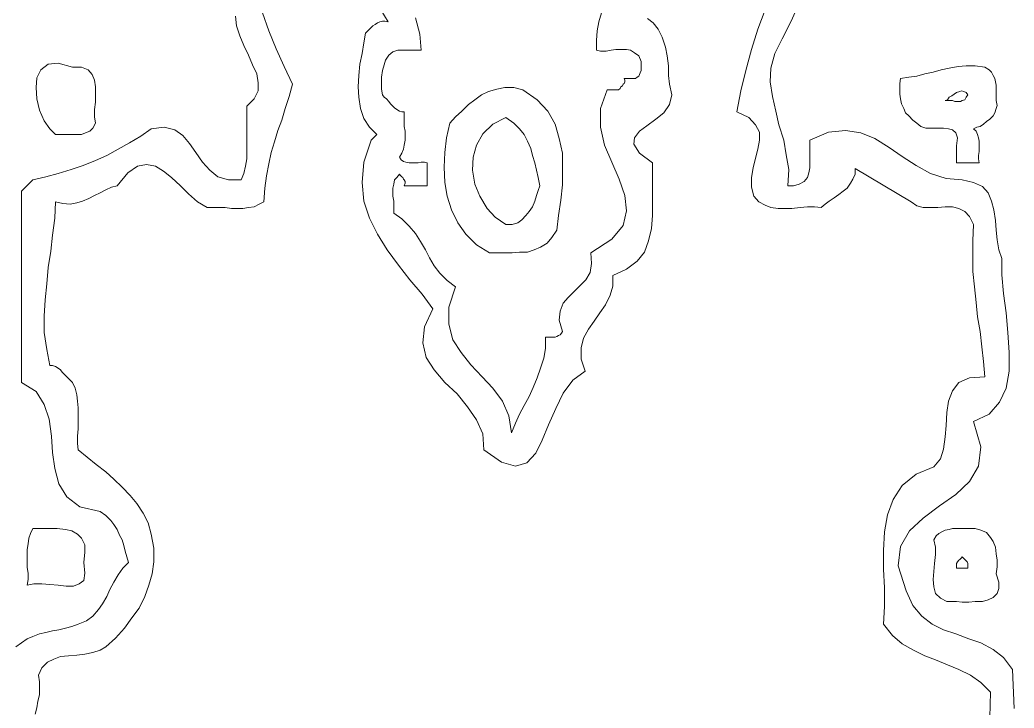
# Model space of a CAD drawing. Header units: millimetres. Extents: x -102 to 1947, y 0 to 1377.
# Drawn here: x 44 to 179, y 554.6 to 648.2 of the extents above; entities that cross this region are included whole.
import ezdxf

# ---------------------------------------------------------------- set-up
doc = ezdxf.new("R2010")
doc.units = ezdxf.units.MM
doc.layers.add('ceco.net 341', color=7, linetype='Continuous', lineweight=5)

# ---------------------------------------------------------------- blocks, each defined once
blk = doc.blocks.new('A$C00E300AF')
for p, q in [((-176.83, 639.11), (-174.63, 643.95)), ((-327.78, 640.43), (-327.56, 637.78)), ((-228.4, 641.31), (-229.06, 638.89)), ((-327.56, 637.78), (-326.68, 635.14)), ((-277.76, 635.58), (-278.86, 639.99)), ((-229.06, 638.89), (-229.5, 636.46)), ((-179.25, 634.26), (-176.83, 639.11)), ((-326.68, 635.14), (-325.58, 632.5)), ((-277.32, 631.17), (-277.76, 635.58)), ((-229.5, 636.46), (-229.72, 633.82)), ((-325.58, 632.5), (-324.25, 629.85)), ((-229.72, 633.82), (-229.72, 631.17)), ((-181.24, 630.29), (-179.25, 634.26)), ((-324.25, 629.85), (-323.15, 627.21)), ((-287.01, 628.53), (-286.13, 629.85)), ((-286.13, 629.85), (-285.03, 630.73)), ((-285.03, 630.73), (-283.71, 631.17)), ((-283.71, 631.17), (-281.94, 631.17)), ((-281.94, 631.17), (-277.32, 631.17)), ((-229.72, 631.17), (-228.62, 630.95)), ((-228.62, 630.95), (-227.07, 630.95)), ((-227.07, 630.95), (-225.75, 631.17)), ((-225.75, 631.17), (-224.43, 631.39)), ((-224.43, 631.39), (-222.89, 631.39)), ((-222.89, 631.39), (-221.56, 631.39)), ((-221.56, 631.39), (-220.46, 631.17)), ((-220.46, 631.17), (-219.36, 630.51)), ((-219.36, 630.51), (-218.26, 629.63)), ((-218.26, 629.63), (-217.6, 628.09)), ((-182.34, 626.33), (-181.24, 630.29)), ((-378.68, 627.43), (-380.67, 625.88)), ((-376.04, 627.65), (-378.68, 627.43)), ((-372.07, 626.55), (-376.04, 627.65)), ((-323.15, 627.21), (-322.05, 624.78)), ((-287.89, 625.66), (-287.45, 627.21)), ((-287.45, 627.21), (-287.01, 628.53)), ((-217.6, 628.09), (-217.6, 627.43)), ((-217.6, 627.43), (-217.6, 626.77)), ((-129.23, 626.99), (-131.44, 626.77)), ((-126.81, 626.99), (-129.23, 626.99)), ((-124.16, 626.55), (-126.81, 626.99)), ((-380.67, 625.88), (-381.77, 623.68)), ((-369.65, 626.55), (-372.07, 626.55)), ((-367.88, 625.88), (-369.65, 626.55)), ((-366.78, 624.56), (-367.88, 625.88)), ((-366.12, 623.02), (-366.78, 624.56)), ((-322.05, 624.78), (-321.61, 622.36)), ((-288.11, 623.9), (-287.89, 625.66)), ((-218.26, 624.12), (-218.7, 623.9)), ((-218.04, 624.56), (-218.26, 624.12)), ((-217.82, 625), (-218.04, 624.56)), ((-217.6, 625.66), (-217.82, 625)), ((-217.6, 626.77), (-217.6, 626.33)), ((-217.6, 626.33), (-217.6, 625.66)), ((-182.56, 622.58), (-182.34, 626.33)), ((-142.67, 624.12), (-144.88, 623.9)), ((-140.47, 624.78), (-142.67, 624.12)), ((-138.27, 625.22), (-140.47, 624.78)), ((-136.06, 625.88), (-138.27, 625.22)), ((-133.86, 626.33), (-136.06, 625.88)), ((-131.44, 626.77), (-133.86, 626.33)), ((-123.06, 625.88), (-124.16, 626.55)), ((-122.4, 625.22), (-123.06, 625.88)), ((-121.96, 624.34), (-122.4, 625.22)), ((-121.52, 623.46), (-121.96, 624.34)), ((-381.77, 623.68), (-381.99, 621.04)), ((-365.9, 621.26), (-366.12, 623.02)), ((-321.61, 622.36), (-321.61, 620.15)), ((-288.11, 622.14), (-288.11, 623.9)), ((-288.11, 620.6), (-288.11, 622.14)), ((-222.67, 621.48), (-223.11, 621.26)), ((-222.45, 621.92), (-222.67, 621.48)), ((-222.23, 622.14), (-222.45, 621.92)), ((-219.14, 623.46), (-222.23, 623.46)), ((-222.23, 623.46), (-222, 623.02)), ((-222, 622.58), (-222.23, 622.14)), ((-222, 623.02), (-222, 622.58)), ((-218.7, 623.9), (-219.14, 623.46)), ((-181.9, 618.61), (-182.56, 622.58)), ((-147.08, 623.46), (-147.3, 622.14)), ((-147.3, 622.14), (-147.3, 620.6)), ((-144.88, 623.9), (-147.08, 623.46)), ((-121.3, 622.58), (-121.52, 623.46)), ((-121.08, 621.7), (-121.3, 622.58)), ((-121.08, 620.6), (-121.08, 621.7)), ((-381.99, 621.04), (-381.77, 617.95)), ((-365.9, 619.27), (-365.9, 621.26)), ((-365.9, 617.07), (-365.9, 619.27)), ((-321.61, 620.15), (-322.71, 617.95)), ((-287.89, 619.05), (-288.11, 620.6)), ((-287.45, 618.39), (-287.89, 619.05)), ((-261.01, 619.05), (-262.77, 617.73)), ((-259.03, 619.93), (-261.01, 619.05)), ((-256.82, 620.6), (-259.03, 619.93)), ((-254.62, 621.04), (-256.82, 620.6)), ((-252.19, 621.04), (-254.62, 621.04)), ((-249.77, 620.38), (-252.19, 621.04)), ((-245.8, 617.73), (-249.77, 620.38)), ((-226.85, 620.38), (-228.62, 615.31)), ((-223.77, 620.38), (-226.85, 620.38)), ((-223.33, 620.82), (-223.77, 620.38)), ((-223.11, 621.26), (-223.33, 620.82)), ((-147.3, 620.6), (-147.3, 619.27)), ((-147.3, 619.27), (-147.08, 617.95)), ((-121.08, 619.49), (-121.08, 620.6)), ((-121.08, 618.39), (-121.08, 619.49)), ((-381.77, 617.95), (-381.11, 614.87)), ((-366.12, 615.09), (-365.9, 617.07)), ((-322.71, 617.95), (-324.69, 615.97)), ((-286.79, 617.95), (-287.45, 618.39)), ((-286.13, 617.29), (-286.79, 617.95)), ((-285.69, 616.63), (-286.13, 617.29)), ((-285.25, 616.19), (-285.69, 616.63)), ((-284.59, 615.53), (-285.25, 616.19)), ((-264.53, 616.41), (-266.3, 614.65)), ((-262.77, 617.73), (-264.53, 616.41)), ((-242.94, 614.65), (-245.8, 617.73)), ((-181.02, 614.65), (-181.9, 618.61)), ((-147.08, 617.95), (-146.86, 616.63)), ((-146.86, 616.63), (-146.2, 615.31)), ((-121.08, 617.51), (-121.08, 618.39)), ((-120.86, 616.19), (-121.08, 617.51)), ((-121.08, 615.31), (-120.86, 616.19)), ((-381.11, 614.87), (-379.78, 612)), ((-366.12, 613.1), (-366.12, 615.09)), ((-324.69, 615.97), (-324.69, 613.98)), ((-324.69, 613.98), (-324.69, 611.78)), ((-283.93, 615.09), (-284.59, 615.53)), ((-283.27, 614.65), (-283.93, 615.09)), ((-282.6, 614.43), (-283.27, 614.65)), ((-281.94, 614.43), (-282.6, 614.43)), ((-281.94, 613.1), (-281.94, 614.43)), ((-266.3, 614.65), (-268.06, 613.1)), ((-240.96, 611.12), (-242.94, 614.65)), ((-228.62, 615.31), (-228.62, 610.24)), ((-180.14, 610.9), (-181.02, 614.65)), ((-146.2, 615.31), (-145.76, 614.21)), ((-145.76, 614.21), (-144.88, 613.32)), ((-144.88, 613.32), (-143.78, 612.22)), ((-122.84, 612.44), (-121.96, 613.32)), ((-121.96, 613.32), (-121.52, 614.21)), ((-121.52, 614.21), (-121.08, 615.31)), ((-379.78, 612), (-378.24, 609.8)), ((-366.56, 610.02), (-365.9, 611.34)), ((-365.9, 611.34), (-366.12, 613.1)), ((-324.69, 611.78), (-324.69, 609.8)), ((-281.94, 611.78), (-281.94, 613.1)), ((-281.94, 610.46), (-281.94, 611.78)), ((-269.6, 611.34), (-270.48, 607.37)), ((-268.06, 613.1), (-269.6, 611.34)), ((-239.85, 607.15), (-240.96, 611.12)), ((-178.81, 606.71), (-180.14, 610.9)), ((-143.78, 612.22), (-142.67, 611.34)), ((-142.67, 611.34), (-141.57, 610.46)), ((-125.49, 610.46), (-124.6, 611.12)), ((-124.6, 611.12), (-123.72, 611.78)), ((-123.72, 611.78), (-122.84, 612.44)), ((-378.24, 609.8), (-376.7, 608.26)), ((-376.7, 608.26), (-375.6, 608.26)), ((-375.6, 608.26), (-374.28, 608.26)), ((-374.28, 608.26), (-373.17, 608.26)), ((-373.17, 608.26), (-371.85, 608.26)), ((-371.85, 608.26), (-370.75, 608.26)), ((-370.75, 608.26), (-369.65, 608.26)), ((-369.65, 608.26), (-368.55, 608.7)), ((-368.55, 608.7), (-367.44, 609.14)), ((-367.44, 609.14), (-366.56, 610.02)), ((-350.7, 609.8), (-353.56, 607.81)), ((-347.17, 610.24), (-350.7, 609.8)), ((-344.31, 609.58), (-347.17, 610.24)), ((-342.1, 608.03), (-344.31, 609.58)), ((-340.34, 605.83), (-342.1, 608.03)), ((-324.69, 609.8), (-324.69, 607.59)), ((-281.72, 609.14), (-281.94, 610.46)), ((-281.72, 607.81), (-281.72, 609.14)), ((-228.62, 610.24), (-227.51, 605.39)), ((-166.69, 608.92), (-171.76, 606.71)), ((-162.07, 609.36), (-166.69, 608.92)), ((-157.88, 608.7), (-162.07, 609.36)), ((-154.13, 607.15), (-157.88, 608.7)), ((-141.57, 610.46), (-140.25, 610.02)), ((-140.25, 610.02), (-138.71, 610.02)), ((-138.71, 610.02), (-136.94, 610.02)), ((-136.94, 610.02), (-135.4, 610.02)), ((-135.4, 610.02), (-134.08, 609.8)), ((-134.08, 609.8), (-132.98, 609.58)), ((-132.98, 609.58), (-132.1, 608.7)), ((-132.1, 608.7), (-131.66, 607.37)), ((-127.25, 609.8), (-126.37, 610.24)), ((-126.59, 609.14), (-127.25, 609.8)), ((-126.15, 608.26), (-126.59, 609.14)), ((-126.37, 610.24), (-125.49, 610.46)), ((-125.93, 607.37), (-126.15, 608.26)), ((-356.65, 606.05), (-359.73, 604.29)), ((-353.56, 607.81), (-356.65, 606.05)), ((-338.58, 603.41), (-340.34, 605.83)), ((-324.69, 607.59), (-324.69, 605.61)), ((-324.69, 605.61), (-324.69, 603.63)), ((-282.16, 604.29), (-281.94, 605.39)), ((-281.94, 605.39), (-281.72, 606.71)), ((-281.72, 606.71), (-281.72, 607.81)), ((-270.48, 607.37), (-270.93, 603.41)), ((-238.97, 603.19), (-239.85, 607.15)), ((-227.51, 605.39), (-225.53, 600.76)), ((-178.15, 602.75), (-178.81, 606.71)), ((-171.76, 606.71), (-171.76, 605.17)), ((-171.76, 605.17), (-171.76, 603.85)), ((-150.17, 604.73), (-154.13, 607.15)), ((-131.66, 607.37), (-131.88, 605.17)), ((-131.88, 605.17), (-131.88, 600.54)), ((-125.71, 606.49), (-125.93, 607.37)), ((-125.71, 605.61), (-125.71, 606.49)), ((-125.71, 604.51), (-125.71, 605.61)), ((-362.82, 602.53), (-365.9, 601.2)), ((-359.73, 604.29), (-362.82, 602.53)), ((-336.81, 600.76), (-338.58, 603.41)), ((-324.69, 603.63), (-324.69, 601.64)), ((-283.27, 602.09), (-282.6, 603.19)), ((-282.6, 603.19), (-282.16, 604.29)), ((-270.93, 603.41), (-271.15, 599.44)), ((-238.97, 598.78), (-238.97, 603.19)), ((-177.49, 598.78), (-178.15, 602.75)), ((-171.76, 603.85), (-171.76, 602.31)), ((-146.64, 602.31), (-150.17, 604.73)), ((-125.93, 602.53), (-125.71, 603.63)), ((-125.93, 601.64), (-125.93, 602.53)), ((-125.71, 603.63), (-125.71, 604.51)), ((-369.21, 599.88), (-372.51, 598.78)), ((-365.9, 601.2), (-369.21, 599.88)), ((-334.83, 598.56), (-336.81, 600.76)), ((-324.69, 601.64), (-325.13, 599.66)), ((-282.82, 601.42), (-283.27, 602.09)), ((-282.16, 600.98), (-282.82, 601.42)), ((-281.5, 600.76), (-282.16, 600.98)), ((-280.62, 600.54), (-281.5, 600.76)), ((-279.96, 600.54), (-280.62, 600.54)), ((-279.08, 600.54), (-279.96, 600.54)), ((-278.2, 600.54), (-279.08, 600.54)), ((-277.32, 600.76), (-278.2, 600.54)), ((-276.43, 600.76), (-277.32, 600.76)), ((-275.77, 600.54), (-276.43, 600.76)), ((-275.77, 594.37), (-275.77, 600.54)), ((-225.53, 600.76), (-223.55, 596.14)), ((-171.76, 602.31), (-171.76, 600.76)), ((-171.76, 600.76), (-171.76, 599.22)), ((-142.89, 599.88), (-146.64, 602.31)), ((-138.93, 597.68), (-142.89, 599.88)), ((-131.88, 600.54), (-125.71, 600.54)), ((-125.71, 600.54), (-125.93, 601.64)), ((-376.04, 597.68), (-379.34, 596.8)), ((-372.51, 598.78), (-376.04, 597.68)), ((-332.63, 596.8), (-334.83, 598.56)), ((-325.58, 597.68), (-326.24, 595.92)), ((-325.13, 599.66), (-325.58, 597.68)), ((-283.93, 596.58), (-283.27, 597.46)), ((-283.27, 597.46), (-283.05, 597.24)), ((-283.05, 597.24), (-282.6, 596.8)), ((-271.15, 599.44), (-270.93, 595.25)), ((-238.97, 594.59), (-238.97, 598.78)), ((-177.71, 594.37), (-177.49, 598.78)), ((-171.98, 597.9), (-172.42, 596.58)), ((-171.76, 599.22), (-171.98, 597.9)), ((-134.74, 596.36), (-138.93, 597.68)), ((-382.87, 595.92), (-385.95, 592.83)), ((-379.34, 596.8), (-382.87, 595.92)), ((-329.76, 595.92), (-332.63, 596.8)), ((-326.24, 595.92), (-329.76, 595.92)), ((-285.03, 593.71), (-284.81, 594.81)), ((-284.81, 594.81), (-284.59, 595.92)), ((-284.59, 595.92), (-283.93, 596.58)), ((-282.6, 596.8), (-282.38, 596.58)), ((-282.38, 596.58), (-282.16, 596.14)), ((-282.16, 596.14), (-281.94, 595.92)), ((-281.94, 595.92), (-281.72, 595.47)), ((-281.72, 595.03), (-281.94, 594.37)), ((-281.94, 594.37), (-275.77, 594.37)), ((-281.72, 595.47), (-281.72, 595.03)), ((-270.93, 595.25), (-270.26, 591.51)), ((-239.41, 590.41), (-238.97, 594.59)), ((-223.55, 596.14), (-222, 591.73)), ((-176.17, 594.37), (-177.71, 594.37)), ((-174.63, 594.81), (-176.17, 594.37)), ((-173.3, 595.47), (-174.63, 594.81)), ((-172.42, 596.58), (-173.3, 595.47)), ((-130.33, 595.92), (-134.74, 596.36)), ((-127.25, 595.25), (-130.33, 595.92)), ((-124.83, 594.15), (-127.25, 595.25)), ((-385.95, 592.83), (-385.95, 540.82)), ((-285.03, 592.61), (-285.03, 593.71)), ((-285.03, 591.51), (-285.03, 592.61)), ((-222, 591.73), (-221.56, 587.54)), ((-123.28, 592.39), (-124.83, 594.15)), ((-122.4, 590.19), (-123.28, 592.39)), ((-284.81, 590.19), (-285.03, 591.51)), ((-284.81, 589.08), (-284.81, 590.19)), ((-284.81, 587.76), (-284.81, 589.08)), ((-270.26, 591.51), (-269.16, 587.76)), ((-240.07, 586.22), (-239.41, 590.41)), ((-121.74, 587.76), (-122.4, 590.19)), ((-284.81, 586.88), (-284.81, 587.76)), ((-282.6, 585.34), (-284.81, 586.88)), ((-269.16, 587.76), (-267.4, 584.24)), ((-221.56, 587.54), (-222.45, 583.57)), ((-121.3, 584.9), (-121.74, 587.76)), ((-280.62, 583.35), (-282.6, 585.34)), ((-267.4, 584.24), (-265.2, 581.15)), ((-240.52, 582.25), (-240.07, 586.22)), ((-222.45, 583.57), (-225.53, 579.83)), ((-121.08, 582.25), (-121.3, 584.9)), ((-278.86, 581.37), (-280.62, 583.35)), ((-277.54, 579.17), (-278.86, 581.37)), ((-265.2, 581.15), (-262.33, 578.29)), ((-241.84, 580.27), (-240.52, 582.25)), ((-120.86, 579.61), (-121.08, 582.25)), ((-276.21, 576.96), (-277.54, 579.17)), ((-262.33, 578.29), (-258.81, 576.08)), ((-244.92, 577.62), (-243.16, 578.73)), ((-243.16, 578.73), (-241.84, 580.27)), ((-225.53, 579.83), (-231.26, 576.08)), ((-120.42, 576.96), (-120.86, 579.61)), ((-275.11, 574.76), (-276.21, 576.96)), ((-258.81, 576.08), (-256.82, 576.08)), ((-256.82, 576.08), (-254.62, 576.08)), ((-254.62, 576.08), (-252.64, 576.08)), ((-252.64, 576.08), (-250.65, 576.3)), ((-250.65, 576.3), (-248.45, 576.3)), ((-248.45, 576.3), (-246.69, 576.96)), ((-246.69, 576.96), (-244.92, 577.62)), ((-231.26, 576.08), (-231.04, 573.22)), ((-119.54, 574.54), (-120.42, 576.96)), ((-273.79, 572.56), (-275.11, 574.76)), ((-231.04, 573.22), (-231.48, 570.79)), ((-119.54, 570.13), (-119.54, 574.54)), ((-272.25, 570.57), (-273.79, 572.56)), ((-270.26, 568.59), (-272.25, 570.57)), ((-231.48, 570.79), (-232.58, 568.81)), ((-119.1, 565.06), (-119.54, 570.13)), ((-268.06, 566.83), (-270.26, 568.59)), ((-232.58, 568.81), (-234.12, 567.27)), ((-269.82, 561.32), (-268.06, 566.83)), ((-235.67, 565.73), (-237.43, 563.96)), ((-234.12, 567.27), (-235.67, 565.73)), ((-118.43, 559.78), (-119.1, 565.06)), ((-238.75, 562.42), (-239.63, 560.22)), ((-237.43, 563.96), (-238.75, 562.42)), ((-269.82, 556.69), (-269.82, 561.32)), ((-239.63, 560.22), (-239.85, 557.79)), ((-117.99, 554.49), (-118.43, 559.78)), ((-268.72, 552.5), (-269.82, 556.69)), ((-239.85, 557.79), (-238.97, 554.71)), ((-239.19, 554.27), (-239.63, 553.83)), ((-238.97, 554.71), (-239.19, 554.27)), ((-117.55, 548.98), (-117.99, 554.49)), ((-266.52, 548.98), (-268.72, 552.5)), ((-243.6, 553.16), (-243.6, 550.08)), ((-242.94, 553.16), (-243.6, 553.16)), ((-242.28, 553.16), (-242.94, 553.16)), ((-241.62, 553.16), (-242.28, 553.16)), ((-240.96, 553.16), (-241.62, 553.16)), ((-240.52, 553.39), (-240.96, 553.16)), ((-240.07, 553.61), (-240.52, 553.39)), ((-239.63, 553.83), (-240.07, 553.61)), ((-263.87, 545.67), (-266.52, 548.98)), ((-243.6, 550.08), (-244.04, 547.44)), ((-117.55, 543.91), (-117.55, 548.98)), ((-244.04, 547.44), (-244.92, 544.79)), ((-260.79, 542.37), (-263.87, 545.67)), ((-244.92, 544.79), (-245.8, 542.15)), ((-118.43, 539.28), (-117.55, 543.91)), ((-385.95, 540.82), (-381.99, 538.4)), ((-257.92, 539.28), (-260.79, 542.37)), ((-245.8, 542.15), (-246.91, 539.5)), ((-381.99, 538.4), (-379.78, 534.87)), ((-255.28, 535.76), (-257.92, 539.28)), ((-246.91, 539.5), (-248.01, 537.08)), ((-120.2, 535.54), (-118.43, 539.28)), ((-253.52, 531.79), (-255.28, 535.76)), ((-248.01, 537.08), (-249.33, 534.65)), ((-123.06, 532.23), (-120.2, 535.54)), ((-379.78, 534.87), (-378.46, 530.91)), ((-250.65, 532.23), (-251.75, 529.81)), ((-249.33, 534.65), (-250.65, 532.23)), ((-127.25, 530.25), (-123.06, 532.23)), ((-378.46, 530.91), (-377.8, 526.28)), ((-252.86, 527.16), (-253.52, 531.79)), ((-251.75, 529.81), (-252.86, 527.16)), ((-125.27, 523.42), (-127.25, 530.25)), ((-377.8, 526.28), (-377.58, 521.87)), ((-377.58, 521.87), (-376.92, 517.47)), ((-125.93, 518.13), (-125.27, 523.42)), ((-376.92, 517.47), (-375.82, 513.28)), ((-128.35, 513.94), (-125.93, 518.13)), ((-132.1, 510.41), (-128.35, 513.94)), ((-375.82, 513.28), (-373.61, 509.75)), ((-373.61, 509.75), (-370.09, 507.11)), ((-136.5, 507.33), (-132.1, 510.41)), ((-370.09, 507.11), (-364.58, 505.79)), ((-364.58, 505.79), (-363.04, 504.69)), ((-140.91, 504.02), (-136.5, 507.33)), ((-363.04, 504.69), (-361.71, 503.36)), ((-361.71, 503.36), (-360.83, 502.26)), ((-144.66, 500.5), (-140.91, 504.02)), ((-383.53, 499.84), (-383.97, 498.51)), ((-382.87, 501.16), (-383.53, 499.84)), ((-380.67, 501.16), (-382.87, 501.16)), ((-378.24, 501.16), (-380.67, 501.16)), ((-376.26, 501.16), (-378.24, 501.16)), ((-374.05, 500.94), (-376.26, 501.16)), ((-372.29, 500.5), (-374.05, 500.94)), ((-370.75, 499.62), (-372.29, 500.5)), ((-360.83, 502.26), (-359.95, 500.94)), ((-359.95, 500.94), (-359.29, 499.4)), ((-147.08, 496.31), (-144.66, 500.5)), ((-136.72, 499.84), (-137.39, 499.18)), ((-135.84, 500.28), (-136.72, 499.84)), ((-134.96, 500.72), (-135.84, 500.28)), ((-133.86, 500.94), (-134.96, 500.72)), ((-132.98, 501.16), (-133.86, 500.94)), ((-131.88, 501.16), (-132.98, 501.16)), ((-131, 501.16), (-131.88, 501.16)), ((-129.89, 501.16), (-131, 501.16)), ((-128.79, 501.16), (-129.89, 501.16)), ((-126.81, 501.16), (-128.79, 501.16)), ((-125.27, 500.72), (-126.81, 501.16)), ((-123.72, 500.06), (-125.27, 500.72)), ((-122.62, 498.74), (-123.72, 500.06)), ((-383.97, 498.51), (-384.19, 496.97)), ((-369.65, 498.51), (-370.75, 499.62)), ((-368.77, 496.75), (-369.65, 498.51)), ((-359.29, 499.4), (-358.63, 498.07)), ((-358.63, 498.07), (-358.19, 496.53)), ((-137.39, 499.18), (-138.05, 498.07)), ((-138.05, 498.07), (-137.61, 496.09)), ((-121.96, 497.63), (-122.62, 498.74)), ((-121.3, 496.09), (-121.96, 497.63)), ((-384.19, 496.97), (-384.41, 495.43)), ((-384.41, 495.43), (-384.41, 493.89)), ((-368.99, 491.9), (-368.77, 494.77)), ((-368.77, 494.77), (-368.77, 496.75)), ((-358.19, 496.53), (-357.75, 494.99)), ((-357.75, 494.99), (-357.31, 493.45)), ((-147.74, 491.02), (-147.08, 496.31)), ((-137.61, 496.09), (-137.61, 494.11)), ((-121.08, 494.33), (-121.3, 496.09)), ((-384.41, 493.89), (-384.41, 492.12)), ((-384.41, 492.12), (-384.41, 490.58)), ((-368.77, 489.04), (-368.99, 491.9)), ((-356.87, 491.9), (-358.41, 490.36)), ((-357.31, 493.45), (-356.87, 491.9)), ((-137.61, 494.11), (-137.83, 491.68)), ((-120.86, 492.57), (-121.08, 494.33)), ((-120.86, 490.8), (-120.86, 492.57)), ((-384.41, 490.58), (-384.19, 489.04)), ((-384.19, 489.04), (-384.19, 487.28)), ((-368.99, 487.06), (-368.77, 489.04)), ((-358.41, 490.36), (-359.73, 488.6)), ((-145.54, 484.19), (-147.74, 491.02)), ((-138.05, 489.48), (-138.27, 487.28)), ((-137.83, 491.68), (-138.05, 489.48)), ((-121.08, 488.82), (-120.86, 490.8)), ((-384.19, 487.28), (-384.41, 485.73)), ((-370.31, 486.17), (-368.99, 487.06)), ((-360.83, 486.62), (-361.93, 484.63)), ((-359.73, 488.6), (-360.83, 486.62)), ((-138.27, 487.28), (-138.05, 485.29)), ((-120.42, 486.62), (-121.08, 488.82)), ((-120.42, 484.85), (-120.42, 486.62)), ((-384.41, 485.73), (-382.65, 486.17)), ((-382.65, 486.17), (-380.45, 486.17)), ((-380.45, 486.17), (-378.24, 485.95)), ((-378.24, 485.95), (-376.04, 485.73)), ((-376.04, 485.73), (-373.83, 485.51)), ((-373.83, 485.51), (-371.85, 485.51)), ((-371.85, 485.51), (-370.31, 486.17)), ((-361.93, 484.63), (-362.82, 482.65)), ((-143.78, 480.22), (-145.54, 484.19)), ((-138.05, 485.29), (-137.61, 483.53)), ((-120.86, 483.53), (-120.42, 484.85)), ((-362.82, 482.65), (-363.92, 480.67)), ((-137.61, 483.53), (-136.28, 482.21)), ((-136.28, 482.21), (-134.52, 481.33)), ((-134.52, 481.33), (-131.88, 481.33)), ((-131.88, 481.33), (-130.33, 481.11)), ((-130.33, 481.11), (-128.57, 481.11)), ((-128.57, 481.11), (-126.81, 481.33)), ((-126.81, 481.33), (-124.83, 481.33)), ((-124.83, 481.33), (-123.28, 481.77)), ((-123.28, 481.77), (-121.96, 482.43)), ((-121.96, 482.43), (-120.86, 483.53)), ((-365.02, 479.12), (-366.56, 477.36)), ((-363.92, 480.67), (-365.02, 479.12)), ((-141.35, 477.36), (-143.78, 480.22)), ((-368.33, 476.04), (-370.53, 475.16)), ((-366.56, 477.36), (-368.33, 476.04)), ((-138.49, 475.16), (-141.35, 477.36)), ((-379.34, 472.95), (-381.11, 472.51)), ((-377.58, 473.39), (-379.34, 472.95)), ((-375.82, 473.61), (-377.58, 473.39)), ((-374.05, 474.05), (-375.82, 473.61)), ((-372.29, 474.5), (-374.05, 474.05)), ((-370.53, 475.16), (-372.29, 474.5)), ((-135.4, 473.61), (-138.49, 475.16)), ((-132.1, 472.51), (-135.4, 473.61)), ((-385.95, 470.09), (-387.5, 468.99)), ((-384.41, 471.19), (-385.95, 470.09)), ((-382.87, 471.85), (-384.41, 471.19)), ((-381.11, 472.51), (-382.87, 471.85)), ((-128.57, 471.19), (-132.1, 472.51)), ((-125.27, 470.09), (-128.57, 471.19)), ((-121.96, 468.33), (-125.27, 470.09)), ((-119.1, 466.12), (-121.96, 468.33)), ((-116.67, 462.82), (-119.1, 466.12)), ((-116.23, 452.24), (-116.67, 462.82))]:
    blk.add_line(p, q)
at = {"layer": 'ceco.net 341'}
for p, q in [((-320.51, 641.31), (-318.74, 636.46)), ((-286.35, 638.89), (-288.33, 642.19)), ((-185.87, 636.9), (-183.88, 642.19)), ((-290.98, 637.34), (-290.54, 637.78)), ((-290.54, 637.78), (-289.88, 638.22)), ((-289.88, 638.22), (-289.22, 638.67)), ((-289.22, 638.67), (-288.55, 638.89)), ((-288.55, 638.89), (-287.89, 639.11)), ((-287.89, 639.11), (-287.23, 639.11)), ((-287.23, 639.11), (-286.35, 638.89)), ((-215.83, 639.77), (-214.29, 638.67)), ((-214.29, 638.67), (-212.97, 636.9)), ((-318.74, 636.46), (-316.76, 631.61)), ((-292.96, 633.16), (-292.52, 635.8)), ((-292.52, 635.8), (-292.08, 636.24)), ((-292.08, 636.24), (-291.42, 636.9)), ((-291.42, 636.9), (-290.98, 637.34)), ((-212.97, 636.9), (-211.87, 634.7)), ((-187.63, 631.39), (-185.87, 636.9)), ((-293.4, 630.29), (-292.96, 633.16)), ((-211.87, 634.7), (-210.99, 632.05)), ((-316.76, 631.61), (-314.56, 626.77)), ((-294.06, 627.43), (-293.4, 630.29)), ((-210.99, 632.05), (-210.55, 629.63)), ((-210.55, 629.63), (-210.11, 626.99)), ((-189.17, 625.66), (-187.63, 631.39)), ((-294.28, 624.34), (-294.06, 627.43)), ((-210.11, 626.99), (-210.11, 624.34)), ((-314.56, 626.77), (-312.35, 621.92)), ((-294.5, 621.26), (-294.28, 624.34)), ((-210.11, 624.34), (-209.88, 621.92)), ((-190.49, 620.15), (-189.17, 625.66)), ((-312.35, 621.92), (-313.23, 618.61)), ((-209.88, 621.92), (-209.22, 619.05)), ((-294.28, 618.39), (-294.5, 621.26)), ((-209.22, 619.05), (-209.88, 616.41)), ((-191.59, 614.43), (-190.49, 620.15)), ((-133.2, 618.83), (-133.86, 618.39)), ((-132.54, 619.27), (-133.2, 618.83)), ((-131.88, 619.71), (-132.54, 619.27)), ((-131, 619.93), (-131.88, 619.71)), ((-130.55, 620.15), (-131, 619.93)), ((-129.89, 619.93), (-130.55, 620.15)), ((-129.23, 619.71), (-129.89, 619.93)), ((-128.79, 619.05), (-129.23, 619.71)), ((-129.23, 618.39), (-128.79, 619.05)), ((-313.23, 618.61), (-314.34, 615.31)), ((-293.84, 615.31), (-294.28, 618.39)), ((-209.88, 616.41), (-211.43, 614.21)), ((-134.3, 617.73), (-134.96, 617.51)), ((-134.96, 617.51), (-134.3, 617.51)), ((-133.86, 618.39), (-134.3, 617.73)), ((-134.3, 617.51), (-133.64, 617.51)), ((-133.64, 617.51), (-132.98, 617.51)), ((-132.98, 617.51), (-132.32, 617.29)), ((-132.32, 617.29), (-131.44, 617.29)), ((-131.44, 617.29), (-130.77, 617.29)), ((-130.77, 617.29), (-130.33, 617.51)), ((-130.33, 617.51), (-129.67, 617.73)), ((-129.67, 617.73), (-129.23, 618.39)), ((-314.34, 615.31), (-315.22, 612.22)), ((-292.96, 612.66), (-293.84, 615.31)), ((-211.43, 614.21), (-213.63, 612.44)), ((-188.29, 612.88), (-191.59, 614.43)), ((-315.22, 612.22), (-316.32, 609.36)), ((-291.42, 610.24), (-292.96, 612.66)), ((-257.92, 611.12), (-260.57, 608.48)), ((-254.4, 612.88), (-257.92, 611.12)), ((-252.19, 611.34), (-254.4, 612.88)), ((-250.65, 609.8), (-252.19, 611.34)), ((-216.06, 610.68), (-218.04, 609.14)), ((-213.63, 612.44), (-216.06, 610.68)), ((-186.53, 610.9), (-188.29, 612.88)), ((-185.42, 608.92), (-186.53, 610.9)), ((-316.32, 609.36), (-317.2, 606.27)), ((-289.44, 608.26), (-291.42, 610.24)), ((-290.98, 606.71), (-289.44, 608.26)), ((-260.57, 608.48), (-262.33, 605.39)), ((-249.33, 608.26), (-250.65, 609.8)), ((-248.45, 606.49), (-249.33, 608.26)), ((-218.04, 609.14), (-219.36, 607.37)), ((-185.42, 606.71), (-185.42, 608.92)), ((-317.2, 606.27), (-318.08, 603.41)), ((-292.96, 600.76), (-290.98, 606.71)), ((-262.33, 605.39), (-263.21, 602.09)), ((-247.57, 604.51), (-248.45, 606.49)), ((-219.36, 607.37), (-219.58, 605.61)), ((-219.58, 605.61), (-218.04, 603.19)), ((-185.87, 604.29), (-185.42, 606.71)), ((-318.08, 603.41), (-318.74, 600.32)), ((-247.13, 602.53), (-247.57, 604.51)), ((-246.47, 600.54), (-247.13, 602.53)), ((-218.04, 603.19), (-214.51, 600.54)), ((-186.53, 601.86), (-185.87, 604.29)), ((-352.02, 600.1), (-354.44, 599.66)), ((-349.59, 599.66), (-352.02, 600.1)), ((-318.74, 600.32), (-319.4, 597.02)), ((-293.4, 595.25), (-292.96, 600.76)), ((-263.21, 602.09), (-263.43, 598.56)), ((-246.02, 598.56), (-246.47, 600.54)), ((-214.51, 600.54), (-214.51, 597.24)), ((-187.19, 599.22), (-186.53, 601.86)), ((-357.09, 597.9), (-359.95, 594.37)), ((-354.44, 599.66), (-357.09, 597.9)), ((-347.39, 598.34), (-349.59, 599.66)), ((-345.19, 596.58), (-347.39, 598.34)), ((-263.43, 598.56), (-262.77, 594.81)), ((-245.58, 596.58), (-246.02, 598.56)), ((-214.51, 597.24), (-214.51, 593.49)), ((-187.63, 596.58), (-187.19, 599.22)), ((-159.42, 597.46), (-160.08, 596.14)), ((-144.22, 589.97), (-159.42, 599)), ((-159.42, 599), (-159.42, 597.46)), ((-359.95, 594.37), (-361.49, 593.93)), ((-342.76, 594.37), (-345.19, 596.58)), ((-340.56, 592.17), (-342.76, 594.37)), ((-319.4, 597.02), (-319.85, 593.71)), ((-292.96, 590.19), (-293.4, 595.25)), ((-262.77, 594.81), (-261.45, 591.51)), ((-245.14, 594.37), (-245.58, 596.58)), ((-245.58, 593.05), (-245.14, 594.37)), ((-187.63, 593.93), (-187.63, 596.58)), ((-160.74, 595.03), (-161.63, 593.71)), ((-160.08, 596.14), (-160.74, 595.03)), ((-366.12, 591.73), (-367.66, 590.85)), ((-364.58, 592.39), (-366.12, 591.73)), ((-363.04, 593.27), (-364.58, 592.39)), ((-361.49, 593.93), (-363.04, 593.27)), ((-338.14, 589.97), (-340.56, 592.17)), ((-319.85, 593.71), (-320.07, 589.97)), ((-246.47, 590.19), (-246.02, 591.73)), ((-246.02, 591.73), (-245.58, 593.05)), ((-214.51, 593.49), (-214.51, 589.97)), ((-186.97, 591.51), (-187.63, 593.93)), ((-163.83, 591.95), (-165.15, 591.07)), ((-162.73, 592.83), (-163.83, 591.95)), ((-161.63, 593.71), (-162.73, 592.83)), ((-376.7, 589.97), (-376.92, 585.56)), ((-374.72, 589.52), (-376.7, 589.97)), ((-372.73, 589.3), (-374.72, 589.52)), ((-370.97, 589.74), (-372.73, 589.3)), ((-369.43, 590.19), (-370.97, 589.74)), ((-367.66, 590.85), (-369.43, 590.19)), ((-335.49, 588.42), (-338.14, 589.97)), ((-321.39, 589.3), (-322.71, 588.64)), ((-320.07, 589.97), (-321.39, 589.3)), ((-291.42, 585.56), (-292.96, 590.19)), ((-261.45, 591.51), (-259.47, 588.2)), ((-247.13, 588.64), (-246.47, 590.19)), ((-214.51, 589.97), (-214.51, 586.22)), ((-185.65, 589.97), (-186.97, 591.51)), ((-183.88, 589.08), (-185.65, 589.97)), ((-182.34, 588.42), (-183.88, 589.08)), ((-167.58, 589.3), (-168.68, 588.42)), ((-166.47, 590.19), (-167.58, 589.3)), ((-165.15, 591.07), (-166.47, 590.19)), ((-142.67, 588.86), (-144.22, 589.97)), ((-333.95, 588.42), (-335.49, 588.42)), ((-332.19, 588.42), (-333.95, 588.42)), ((-330.64, 588.42), (-332.19, 588.42)), ((-328.88, 588.2), (-330.64, 588.42)), ((-327.34, 588.2), (-328.88, 588.2)), ((-325.8, 588.2), (-327.34, 588.2)), ((-324.25, 588.42), (-325.8, 588.2)), ((-322.71, 588.64), (-324.25, 588.42)), ((-259.47, 588.2), (-257.26, 585.78)), ((-248.89, 586.22), (-248.01, 587.32)), ((-248.01, 587.32), (-247.13, 588.64)), ((-180.36, 588.2), (-182.34, 588.42)), ((-178.37, 588.2), (-180.36, 588.2)), ((-176.61, 588.2), (-178.37, 588.2)), ((-174.41, 588.42), (-176.61, 588.2)), ((-172.42, 588.64), (-174.41, 588.42)), ((-170.44, 588.64), (-172.42, 588.64)), ((-168.68, 588.42), (-170.44, 588.64)), ((-140.91, 588.42), (-142.67, 588.86)), ((-138.93, 588.42), (-140.91, 588.42)), ((-136.94, 588.42), (-138.93, 588.42)), ((-134.96, 588.64), (-136.94, 588.42)), ((-132.98, 588.64), (-134.96, 588.64)), ((-131.22, 588.2), (-132.98, 588.64)), ((-129.67, 587.32), (-131.22, 588.2)), ((-128.35, 586), (-129.67, 587.32)), ((-376.92, 585.56), (-377.58, 580.93)), ((-289.22, 581.15), (-291.42, 585.56)), ((-257.26, 585.78), (-254.4, 583.8)), ((-254.4, 583.8), (-252.64, 583.8)), ((-252.64, 583.8), (-251.09, 584.24)), ((-251.09, 584.24), (-249.99, 585.12)), ((-249.99, 585.12), (-248.89, 586.22)), ((-214.51, 586.22), (-214.73, 582.69)), ((-127.25, 583.8), (-128.35, 586)), ((-127.47, 579.39), (-127.25, 583.8)), ((-377.58, 580.93), (-378.02, 576.52)), ((-286.57, 576.96), (-289.22, 581.15)), ((-214.73, 582.69), (-215.61, 579.39)), ((-215.61, 579.39), (-216.72, 576.3)), ((-127.47, 575.2), (-127.47, 579.39)), ((-378.02, 576.52), (-378.68, 572.12)), ((-283.49, 572.78), (-286.57, 576.96)), ((-216.72, 576.3), (-218.7, 573.88)), ((-280.4, 568.81), (-283.49, 572.78)), ((-218.7, 573.88), (-221.56, 571.68)), ((-127.47, 571.01), (-127.47, 575.2)), ((-378.68, 572.12), (-379.12, 567.71)), ((-221.56, 571.68), (-225.31, 569.91)), ((-127.03, 566.83), (-127.47, 571.01)), ((-379.12, 567.71), (-379.56, 563.3)), ((-277.1, 564.84), (-280.4, 568.81)), ((-225.31, 569.91), (-225.31, 567.05)), ((-274.23, 560.88), (-277.1, 564.84)), ((-225.31, 567.05), (-225.97, 564.62)), ((-126.59, 562.64), (-127.03, 566.83)), ((-379.56, 563.3), (-379.78, 558.89)), ((-227.29, 561.98), (-228.84, 559.78)), ((-225.97, 564.62), (-227.29, 561.98)), ((-126.15, 558.67), (-126.59, 562.64)), ((-276.43, 556.03), (-274.23, 560.88)), ((-228.84, 559.78), (-230.38, 557.57)), ((-379.78, 558.89), (-379.78, 554.49)), ((-230.38, 557.57), (-231.92, 555.37)), ((-125.49, 554.71), (-126.15, 558.67)), ((-379.78, 554.49), (-379.12, 549.86)), ((-276.88, 551.62), (-276.43, 556.03)), ((-231.92, 555.37), (-233.24, 552.94)), ((-125.05, 550.52), (-125.49, 554.71)), ((-275.99, 547.66), (-276.88, 551.62)), ((-233.24, 552.94), (-233.9, 550.3)), ((-379.12, 549.86), (-378.24, 545.45)), ((-233.9, 550.3), (-233.9, 547.21)), ((-124.6, 546.55), (-125.05, 550.52)), ((-273.79, 544.35), (-275.99, 547.66)), ((-233.9, 547.21), (-232.8, 543.91)), ((-124.16, 542.37), (-124.6, 546.55)), ((-378.24, 545.45), (-377.58, 545.45)), ((-377.58, 545.45), (-376.7, 545.23)), ((-376.7, 545.23), (-376.04, 544.79)), ((-376.04, 544.79), (-375.38, 544.35)), ((-375.38, 544.35), (-374.94, 543.69)), ((-374.94, 543.69), (-374.5, 543.25)), ((-374.5, 543.25), (-373.83, 542.59)), ((-270.93, 540.82), (-273.79, 544.35)), ((-232.8, 543.91), (-236.11, 541.49)), ((-373.83, 542.59), (-373.17, 541.93)), ((-373.17, 541.93), (-372.73, 541.49)), ((-372.73, 541.49), (-372.07, 540.82)), ((-372.07, 540.82), (-371.41, 539.28)), ((-267.62, 537.74), (-270.93, 540.82)), ((-236.11, 541.49), (-238.75, 537.96)), ((-132.98, 538.62), (-131.22, 540.82)), ((-131.22, 540.82), (-128.35, 542.15)), ((-128.35, 542.15), (-124.16, 542.37)), ((-371.41, 539.28), (-370.97, 537.52)), ((-264.76, 534.21), (-267.62, 537.74)), ((-238.75, 537.96), (-240.74, 533.77)), ((-134.08, 535.76), (-132.98, 538.62)), ((-370.97, 537.52), (-370.75, 535.76)), ((-370.75, 535.76), (-370.53, 533.99)), ((-134.52, 532.67), (-134.08, 535.76)), ((-370.53, 533.99), (-370.53, 532.01)), ((-262.33, 530.69), (-264.76, 534.21)), ((-240.74, 533.77), (-242.72, 529.37)), ((-134.74, 529.15), (-134.52, 532.67)), ((-370.53, 532.01), (-370.53, 530.25)), ((-370.53, 530.25), (-370.53, 528.26)), ((-260.57, 526.94), (-262.33, 530.69)), ((-370.53, 528.26), (-370.75, 526.28)), ((-260.35, 522.53), (-260.57, 526.94)), ((-242.72, 529.37), (-244.48, 525.18)), ((-134.96, 526.06), (-134.74, 529.15)), ((-370.75, 526.28), (-370.75, 524.3)), ((-370.75, 524.3), (-370.53, 522.53)), ((-244.48, 525.18), (-246.24, 521.65)), ((-135.4, 522.75), (-134.96, 526.06)), ((-370.53, 522.53), (-368.11, 520.55)), ((-255.5, 519.23), (-260.35, 522.53)), ((-246.24, 521.65), (-248.67, 519.01)), ((-136.28, 520.11), (-135.4, 522.75)), ((-368.11, 520.55), (-365.68, 518.57)), ((-251.75, 518.13), (-255.5, 519.23)), ((-248.67, 519.01), (-251.75, 518.13)), ((-138.05, 517.91), (-136.28, 520.11)), ((-365.68, 518.57), (-363.04, 516.58)), ((-363.04, 516.58), (-360.83, 514.6)), ((-142.89, 515.92), (-138.05, 517.91)), ((-360.83, 514.6), (-358.63, 512.4)), ((-146.64, 512.84), (-142.89, 515.92)), ((-358.63, 512.4), (-356.43, 510.19)), ((-149.06, 509.09), (-146.64, 512.84)), ((-356.43, 510.19), (-354.66, 507.99)), ((-354.66, 507.99), (-352.9, 505.35)), ((-150.61, 504.91), (-149.06, 509.09)), ((-352.9, 505.35), (-351.58, 502.7)), ((-351.58, 502.7), (-350.7, 499.62)), ((-151.49, 500.28), (-150.61, 504.91)), ((-151.71, 495.21), (-151.49, 500.28)), ((-350.7, 499.62), (-350.04, 495.87)), ((-350.04, 495.87), (-350.04, 492.12)), ((-151.71, 490.14), (-151.71, 495.21)), ((-350.04, 492.12), (-350.48, 488.82)), ((-131.66, 492.12), (-131.88, 491.68)), ((-131.22, 492.57), (-131.66, 492.12)), ((-131, 492.79), (-131.22, 492.57)), ((-130.55, 493.23), (-131, 492.79)), ((-130.33, 493.45), (-130.55, 493.23)), ((-130.11, 493.23), (-130.33, 493.45)), ((-129.67, 492.79), (-130.11, 493.23)), ((-129.45, 492.57), (-129.67, 492.79)), ((-129.01, 492.12), (-129.45, 492.57)), ((-128.79, 491.68), (-129.01, 492.12)), ((-151.49, 485.07), (-151.71, 490.14)), ((-131.88, 491.68), (-131.88, 491.46)), ((-131.88, 491.46), (-131.88, 490.8)), ((-131.88, 490.8), (-131.88, 490.36)), ((-131.88, 490.36), (-128.79, 490.36)), ((-128.79, 491.46), (-128.79, 491.68)), ((-128.79, 490.8), (-128.79, 491.46)), ((-128.79, 490.36), (-128.79, 490.8)), ((-350.48, 488.82), (-351.36, 485.73)), ((-351.36, 485.73), (-352.46, 482.65)), ((-151.49, 480), (-151.49, 485.07)), ((-352.46, 482.65), (-354, 479.56)), ((-354, 479.56), (-355.99, 476.92)), ((-151.71, 475.16), (-151.49, 480)), ((-355.99, 476.92), (-357.97, 474.05)), ((-357.97, 474.05), (-360.39, 471.41)), ((-149.29, 472.07), (-151.71, 475.16)), ((-360.39, 471.41), (-363.04, 468.99)), ((-146.64, 469.87), (-149.29, 472.07)), ((-366.56, 467.44), (-368.77, 467)), ((-364.58, 468.1), (-366.56, 467.44)), ((-363.04, 468.99), (-364.58, 468.1)), ((-143.56, 468.1), (-146.64, 469.87)), ((-140.47, 466.56), (-143.56, 468.1)), ((-378.9, 464.8), (-380.45, 463.26)), ((-377.14, 465.68), (-378.9, 464.8)), ((-375.38, 466.34), (-377.14, 465.68)), ((-373.17, 466.56), (-375.38, 466.34)), ((-370.97, 466.78), (-373.17, 466.56)), ((-368.77, 467), (-370.97, 466.78)), ((-137.61, 465.46), (-140.47, 466.56)), ((-134.3, 464.14), (-137.61, 465.46)), ((-380.45, 463.26), (-381.33, 461.27)), ((-131.22, 462.82), (-134.3, 464.14)), ((-128.13, 461.27), (-131.22, 462.82)), ((-381.33, 461.27), (-381.11, 459.51)), ((-381.11, 459.51), (-381.11, 457.75)), ((-125.27, 459.29), (-128.13, 461.27)), ((-122.62, 456.65), (-125.27, 459.29)), ((-381.11, 457.75), (-381.11, 455.98)), ((-125.71, 358.81), (-122.62, 456.65)), ((-381.55, 454.22), (-381.77, 452.46)), ((-381.11, 455.98), (-381.55, 454.22)), ((-381.77, 452.46), (-382.21, 450.7))]:
    blk.add_line(p, q, dxfattribs=at)
blk = doc.blocks.new('w341a')
at = {"layer": 'ceco.net 341', "xscale": 0.5, "yscale": 0.5, "zscale": 0.5}
blk.add_blockref('A$C00E300AF', (237.16, 328.47), dxfattribs=at)

msp = doc.modelspace()

# ---------------------------------------------------------------- block references
msp.add_blockref('w341a', (0, 0))

doc.saveas('drawing.dxf')
